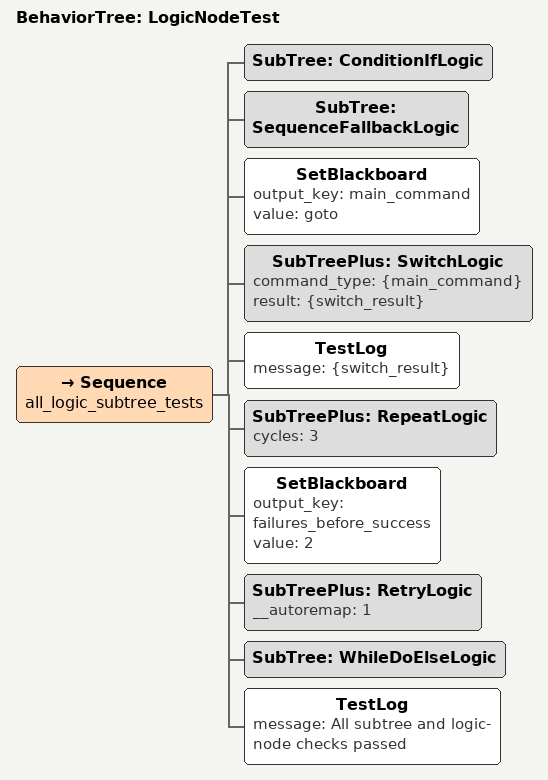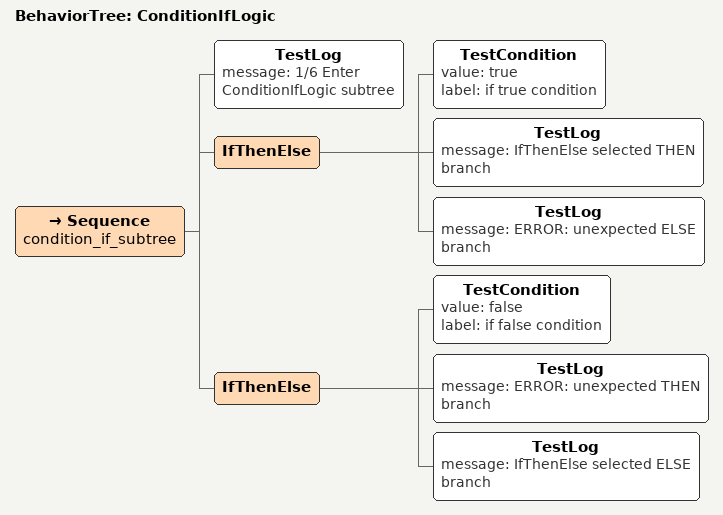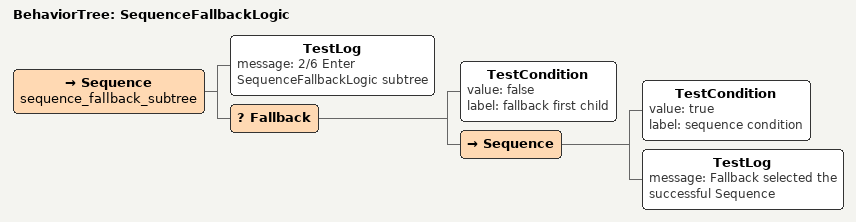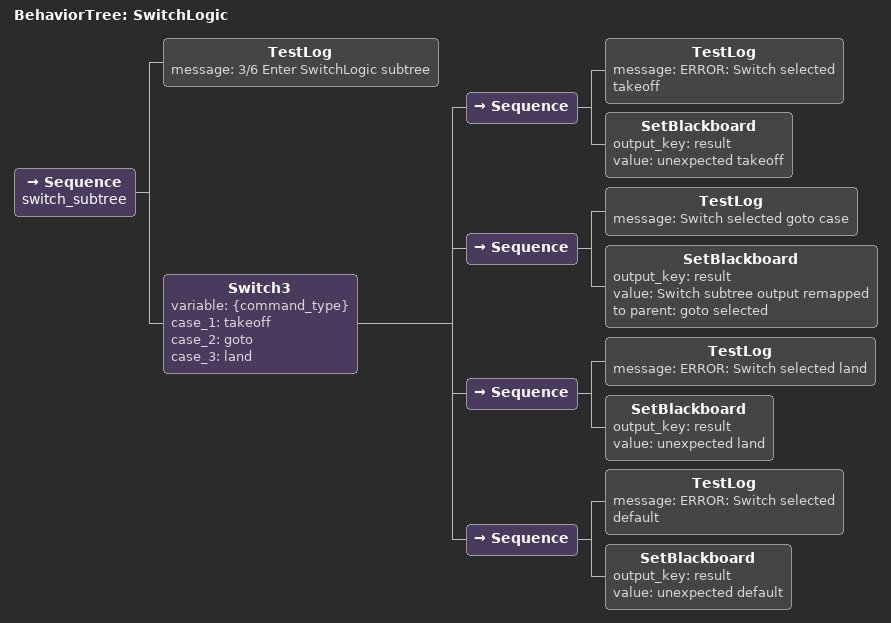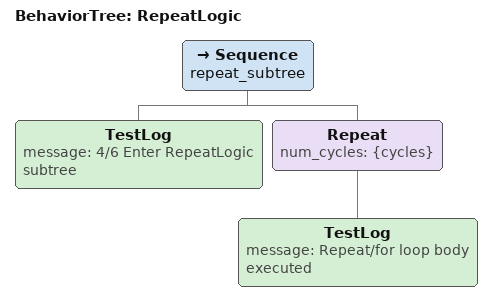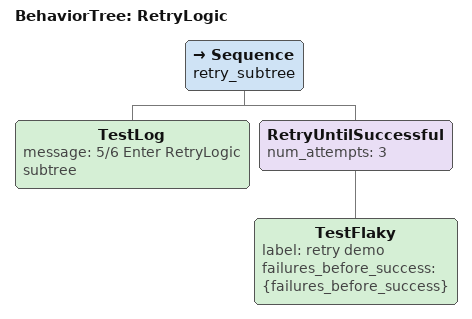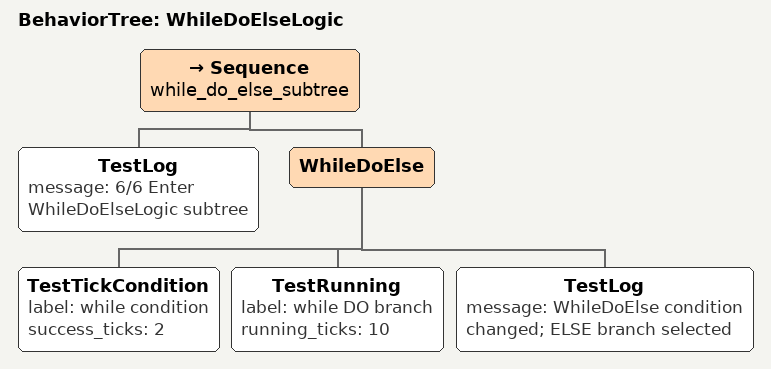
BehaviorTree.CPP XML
<root main_tree_to_execute="LogicNodeTest">
    <!-- 主树只负责编排子树和准备跨子树参数。 -->
    <BehaviorTree ID="LogicNodeTest">
        <Sequence name="all_logic_subtree_tests">
            <!-- 普通 SubTree 使用独立黑板，适合不需要传参的逻辑模块。 -->
            <SubTree ID="ConditionIfLogic" />
            <SubTree ID="SequenceFallbackLogic" />

            <!-- SubTreePlus 显式将父树变量映射到子树，并接收子树输出。 -->
            <SetBlackboard output_key="main_command" value="goto" />
            <SubTreePlus ID="SwitchLogic"
                         command_type="{main_command}"
                         result="{switch_result}" />
            <TestLog message="{switch_result}" />

            <!-- 不带花括号的属性作为常量传入子树。 -->
            <SubTreePlus ID="RepeatLogic" cycles="3" />

            <!-- 自动映射让子树使用父树中同名的黑板变量。 -->
            <SetBlackboard output_key="failures_before_success" value="2" />
            <SubTreePlus ID="RetryLogic" __autoremap="1" />

            <SubTree ID="WhileDoElseLogic" />
            <TestLog message="All subtree and logic-node checks passed" />
        </Sequence>
    </BehaviorTree>

    <!-- 条件节点及 IfThenElse 子树。 -->
    <BehaviorTree ID="ConditionIfLogic">
        <Sequence name="condition_if_subtree">
            <TestLog message="1/6 Enter ConditionIfLogic subtree" />
            <IfThenElse>
                <TestCondition value="true" label="if true condition" />
                <TestLog message="IfThenElse selected THEN branch" />
                <TestLog message="ERROR: unexpected ELSE branch" />
            </IfThenElse>
            <IfThenElse>
                <TestCondition value="false" label="if false condition" />
                <TestLog message="ERROR: unexpected THEN branch" />
                <TestLog message="IfThenElse selected ELSE branch" />
            </IfThenElse>
        </Sequence>
    </BehaviorTree>

    <!-- Sequence 和 Fallback 组合子树。 -->
    <BehaviorTree ID="SequenceFallbackLogic">
        <Sequence name="sequence_fallback_subtree">
            <TestLog message="2/6 Enter SequenceFallbackLogic subtree" />
            <Fallback>
                <TestCondition value="false" label="fallback first child" />
                <Sequence>
                    <TestCondition value="true" label="sequence condition" />
                    <TestLog message="Fallback selected the successful Sequence" />
                </Sequence>
            </Fallback>
        </Sequence>
    </BehaviorTree>

    <!-- Switch 子树读取父树输入，并通过 result 端口回传执行结果。 -->
    <BehaviorTree ID="SwitchLogic">
        <Sequence name="switch_subtree">
            <TestLog message="3/6 Enter SwitchLogic subtree" />
            <Switch3 variable="{command_type}"
                     case_1="takeoff"
                     case_2="goto"
                     case_3="land">
                <Sequence>
                    <TestLog message="ERROR: Switch selected takeoff" />
                    <SetBlackboard output_key="result" value="unexpected takeoff" />
                </Sequence>
                <Sequence>
                    <TestLog message="Switch selected goto case" />
                    <SetBlackboard output_key="result"
                                   value="Switch subtree output remapped to parent: goto selected" />
                </Sequence>
                <Sequence>
                    <TestLog message="ERROR: Switch selected land" />
                    <SetBlackboard output_key="result" value="unexpected land" />
                </Sequence>
                <Sequence>
                    <TestLog message="ERROR: Switch selected default" />
                    <SetBlackboard output_key="result" value="unexpected default" />
                </Sequence>
            </Switch3>
        </Sequence>
    </BehaviorTree>

    <!-- Repeat 子树通过常量端口获取循环次数。 -->
    <BehaviorTree ID="RepeatLogic">
        <Sequence name="repeat_subtree">
            <TestLog message="4/6 Enter RepeatLogic subtree" />
            <Repeat num_cycles="{cycles}">
                <TestLog message="Repeat/for loop body executed" />
            </Repeat>
        </Sequence>
    </BehaviorTree>

    <!-- Retry 子树通过 __autoremap 读取父树中的同名参数。 -->
    <BehaviorTree ID="RetryLogic">
        <Sequence name="retry_subtree">
            <TestLog message="5/6 Enter RetryLogic subtree" />
            <RetryUntilSuccessful num_attempts="3">
                <TestFlaky label="retry demo"
                           failures_before_success="{failures_before_success}" />
            </RetryUntilSuccessful>
        </Sequence>
    </BehaviorTree>

    <!-- 响应式 WhileDoElse 和 halt 行为子树。 -->
    <BehaviorTree ID="WhileDoElseLogic">
        <Sequence name="while_do_else_subtree">
            <TestLog message="6/6 Enter WhileDoElseLogic subtree" />
            <WhileDoElse>
                <TestTickCondition label="while condition" success_ticks="2" />
                <TestRunning label="while DO branch" running_ticks="10" />
                <TestLog message="WhileDoElse condition changed; ELSE branch selected" />
            </WhileDoElse>
        </Sequence>
    </BehaviorTree>
</root>
